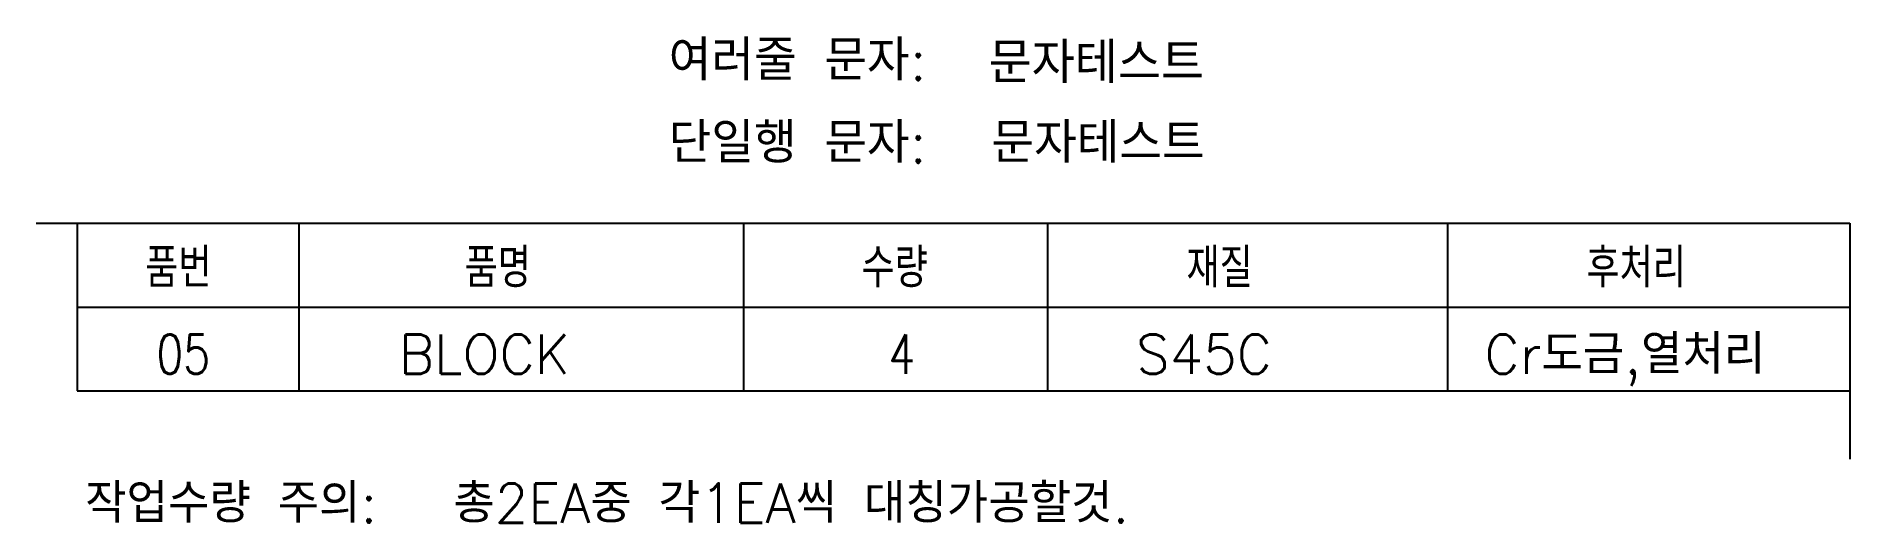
# Model space of a CAD drawing. Header units: millimetres. Extents: x 18 to 719, y 45 to 232.
import ezdxf

# ---------------------------------------------------------------- set-up
doc = ezdxf.new("R2010")
doc.units = ezdxf.units.MM
doc.styles.get("Standard").update_dxf_attribs({"font": 'romans.shx', "bigfont": 'whgtxt.shx'})

msp = doc.modelspace()

# ---------------------------------------------------------------- linework, layer by layer
for p, q in [((18.09, 160.23), (718.51, 160.23)), ((33.84, 160.23), (33.84, 95.47)), ((119.46, 160.23), (119.46, 95.47)), ((291.19, 160.23), (291.19, 95.47)), ((408.68, 160.23), (408.68, 95.47)), ((563.17, 160.23), (563.17, 95.47)), ((718.51, 160.23), (718.51, 69.14)), ((33.84, 127.85), (718.51, 127.85)), ((33.84, 127.85), (718.51, 127.85)), ((33.84, 95.47), (718.51, 95.47))]:
    msp.add_line(p, q)

# ---------------------------------------------------------------- texts
at = {"color": 1}
msp.add_text('여러줄 문자:', height=15.571, dxfattribs=at).set_placement((262.36, 215.31))
at = {"color": 3}
for s, p in [('단일행 문자:', (262.36, 183.44)), ('문자테스트', (387.02, 183.44))]:
    msp.add_text(s, height=15.571, dxfattribs=at).set_placement(p)
at = {"color": 7, "true_color": 0xffffff, "width": 0.8}
for s, p in [('품번', (60.14, 135.4)), ('품명', (183.53, 135.4)), ('수량', (336.82, 135.4)), ('재질', (462.34, 135.4)), ('후처리', (616.82, 135.4)), ('05', (64.49, 102.11)), ('4', (347.18, 102.11))]:
    msp.add_text(s, height=15.12, dxfattribs=at).set_placement(p)
at = {"color": 7, "true_color": 0xffffff}
for s, p in [('BLOCK', (158.14, 102.11)), ('S45C', (442.86, 102.11)), ('Cr도금,열처리', (577.41, 102.11))]:
    msp.add_text(s, height=15.12, dxfattribs=at).set_placement(p)
at = {"color": 6}
for s, p in [('작업수량 주의:', (36.96, 44.66)), ('총2EA중 각1EA씩 대칭가공할것.', (179.18, 44.66))]:
    msp.add_text(s, height=15.12, dxfattribs=at).set_placement(p)
at = {"color": 1, "insert": (385.9, 229.98), "char_height": 15.736, "attachment_point": 1}
msp.add_mtext_dynamic_manual_height_columns('문자테스트', width=360.5208, gutter_width=78.68, heights=[0], dxfattribs=at)

doc.saveas('drawing.dxf')
